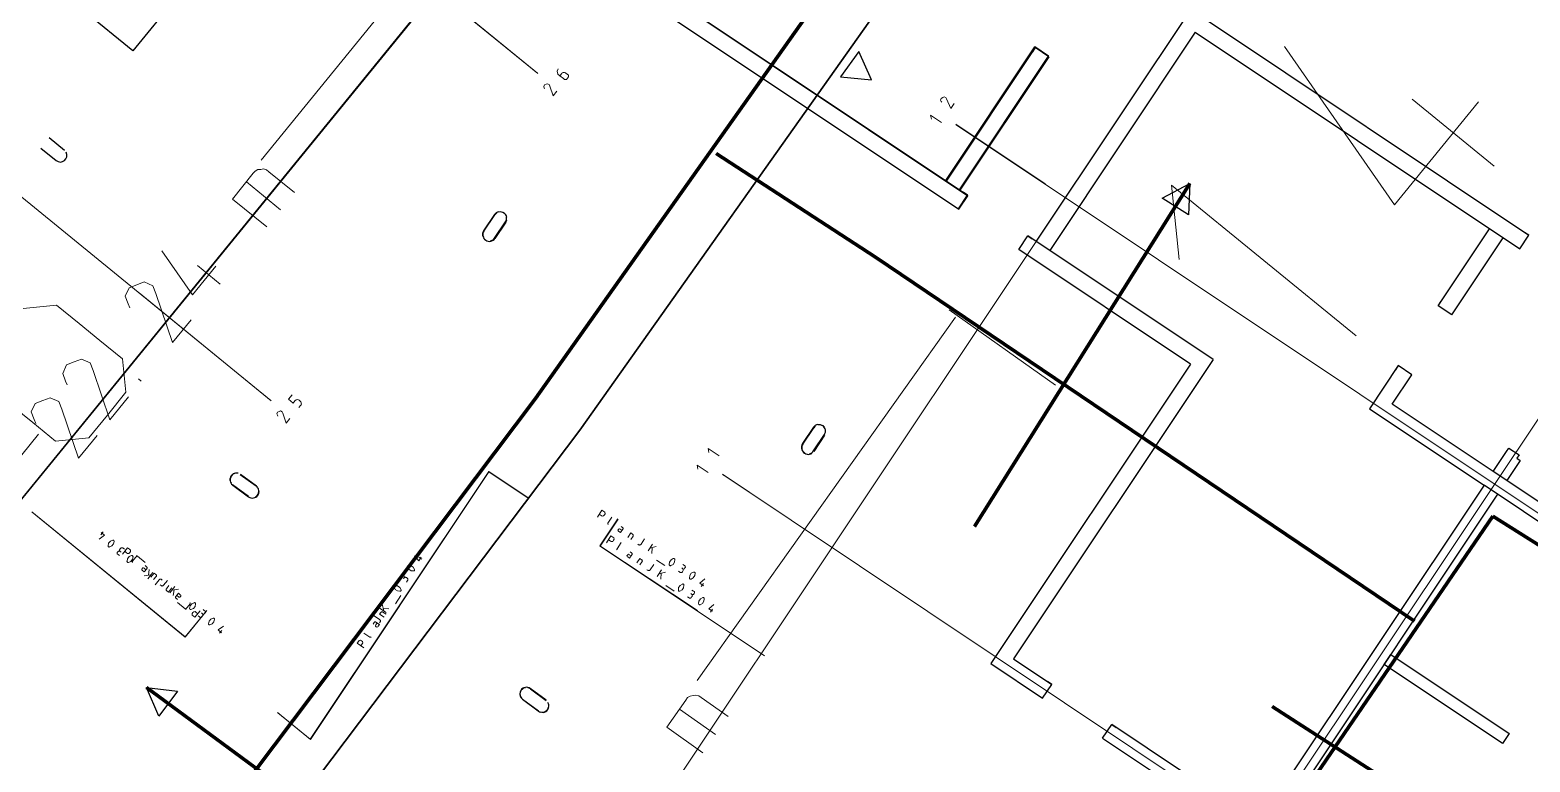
# Model space of a CAD drawing. Header units: metres. Extents: x 2680825 to 2680948, y 1252357 to 1252484.
# Drawn here: x 2680895.08 to 2680917.95, y 1252439.45 to 1252450.6 of the extents above; entities that cross this region are included whole.
import ezdxf

# ---------------------------------------------------------------- set-up
doc = ezdxf.new("R2010")
doc.units = ezdxf.units.M
doc.layers.add('0_BemassungAdo', color=5, linetype='Continuous', lineweight=0)
doc.layers.add('Bemaßung', color=7, linetype='Continuous', lineweight=13)
doc.layers.add('etappierung', color=7, linetype='Continuous')
doc.layers.add('geometrie', color=7, linetype='Continuous')
doc.layers.get('0_BemassungAdo').off()

# ---------------------------------------------------------------- blocks, each defined once
blk = doc.blocks.new('asdölkfasdiouhqreq')
at = {"layer": 'Bemaßung'}
for p, q in [((86.89, 51.083), (86.528, 51.445)), ((86.89, 50.637), (86.89, 51.083)), ((85.273, 50.637), (85.273, 50.233)), ((86.89, 50.233), (86.89, 50.637)), ((85.322, 50.246), (85.384, 50.353)), ((85.384, 50.353), (85.522, 50.39)), ((85.522, 50.39), (85.629, 50.329)), ((86.08, 50.247), (86.142, 50.354)), ((86.142, 50.354), (86.279, 50.391)), ((86.279, 50.391), (86.387, 50.33)), ((87.595, 50.249), (87.657, 50.357)), ((87.657, 50.357), (87.794, 50.394)), ((87.794, 50.394), (87.902, 50.332)), ((87.902, 50.332), (88.009, 50.27)), ((88.547, 50.363), (88.324, 49.577)), ((85.273, 50.233), (85.273, 49.786)), ((85.292, 50.19), (85.322, 50.246)), ((85.629, 50.329), (85.736, 50.267)), ((85.773, 50.13), (85.712, 50.022)), ((85.736, 50.267), (85.773, 50.13)), ((86.05, 50.191), (86.08, 50.247)), ((86.387, 50.33), (86.494, 50.268)), ((86.531, 50.131), (86.469, 50.023)), ((86.494, 50.268), (86.531, 50.131)), ((86.89, 49.786), (86.89, 50.233)), ((87.565, 50.193), (87.595, 50.249)), ((88.046, 50.133), (87.984, 50.025)), ((88.009, 50.27), (88.046, 50.133)), ((85.712, 50.022), (85.294, 49.348)), ((86.469, 50.023), (86.051, 49.349)), ((87.984, 50.025), (87.566, 49.351)), ((89.838, 50.028), (90.343, 50.029)), ((89.839, 49.354), (89.838, 50.028)), ((90.176, 49.355), (90.175, 50.028)), ((90.343, 50.029), (90.388, 50.029)), ((90.388, 50.029), (90.431, 50.011)), ((90.431, 50.011), (90.462, 49.979)), ((90.462, 49.979), (90.494, 49.948)), ((90.494, 49.948), (90.512, 49.905)), ((90.512, 49.905), (90.512, 49.86)), ((85.273, 49.786), (85.635, 49.425)), ((86.528, 49.425), (86.89, 49.786)), ((88.716, 49.802), (88.717, 49.353)), ((90.512, 49.86), (90.513, 49.355)), ((85.635, 49.425), (86.081, 49.425)), ((86.081, 49.425), (86.528, 49.425)), ((88.324, 49.577), (88.885, 49.578)), ((85.294, 49.348), (85.743, 49.349)), ((86.051, 49.349), (86.5, 49.35)), ((86.809, 49.35), (86.809, 49.406)), ((87.566, 49.351), (88.015, 49.352)), ((84.537, 48.328), (84.633, 48.3)), ((84.606, 48.348), (84.661, 48.348)), ((84.633, 48.3), (84.633, 48.369)), ((84.539, 48.152), (84.537, 48.147)), ((84.537, 48.147), (84.537, 48.142)), ((84.537, 48.142), (84.537, 48.137)), ((84.537, 48.137), (84.539, 48.131)), ((84.544, 48.156), (84.539, 48.152)), ((84.539, 48.131), (84.544, 48.128)), ((84.578, 48.174), (84.544, 48.156)), ((84.544, 48.128), (84.578, 48.11)), ((84.619, 48.174), (84.578, 48.174)), ((84.578, 48.11), (84.619, 48.11)), ((84.654, 48.156), (84.619, 48.174)), ((84.619, 48.11), (84.654, 48.128)), ((84.658, 48.152), (84.654, 48.156)), ((84.654, 48.128), (84.658, 48.131)), ((84.661, 48.147), (84.658, 48.152)), ((84.658, 48.131), (84.661, 48.137)), ((84.661, 48.142), (84.661, 48.147)), ((84.661, 48.137), (84.661, 48.142)), ((84.537, 47.971), (84.549, 47.984)), ((84.537, 47.956), (84.537, 47.971)), ((84.537, 47.929), (84.537, 47.956)), ((84.549, 47.984), (84.564, 47.984)), ((84.564, 47.984), (84.58, 47.984)), ((84.58, 47.984), (84.592, 47.971)), ((84.584, 47.906), (84.707, 47.906)), ((84.592, 47.971), (84.592, 47.956)), ((84.592, 47.963), (84.595, 47.97)), ((84.592, 47.956), (84.592, 47.963)), ((84.592, 47.942), (84.592, 47.956)), ((84.595, 47.97), (84.6, 47.976)), ((84.6, 47.976), (84.605, 47.981)), ((84.605, 47.981), (84.612, 47.984)), ((84.612, 47.984), (84.619, 47.984)), ((84.619, 47.984), (84.633, 47.984)), ((84.633, 47.984), (84.64, 47.984)), ((84.639, 47.871), (84.639, 47.906)), ((84.639, 47.852), (84.639, 47.871)), ((84.654, 47.837), (84.639, 47.852)), ((84.64, 47.984), (84.647, 47.981)), ((84.647, 47.981), (84.653, 47.976)), ((84.653, 47.976), (84.658, 47.97)), ((84.673, 47.837), (84.654, 47.837)), ((84.658, 47.97), (84.661, 47.963)), ((84.661, 47.963), (84.661, 47.956)), ((84.661, 47.956), (84.661, 47.929)), ((84.692, 47.837), (84.673, 47.837)), ((84.707, 47.852), (84.692, 47.837)), ((84.707, 47.906), (84.707, 47.871)), ((84.707, 47.871), (84.707, 47.852)), ((84.539, 47.781), (84.537, 47.776)), ((84.537, 47.776), (84.537, 47.77)), ((84.537, 47.77), (84.537, 47.765)), ((84.537, 47.765), (84.539, 47.76)), ((84.544, 47.784), (84.539, 47.781)), ((84.539, 47.76), (84.544, 47.756)), ((84.578, 47.802), (84.544, 47.784)), ((84.544, 47.756), (84.578, 47.738)), ((84.619, 47.802), (84.578, 47.802)), ((84.578, 47.738), (84.619, 47.738)), ((84.585, 47.713), (84.584, 47.71)), ((84.584, 47.71), (84.584, 47.706)), ((84.588, 47.716), (84.585, 47.713)), ((84.59, 47.718), (84.588, 47.716)), ((84.594, 47.72), (84.59, 47.718)), ((84.597, 47.72), (84.594, 47.72)), ((84.707, 47.72), (84.597, 47.72)), ((84.654, 47.784), (84.619, 47.802)), ((84.619, 47.738), (84.654, 47.756)), ((84.658, 47.781), (84.654, 47.784)), ((84.654, 47.756), (84.658, 47.76)), ((84.661, 47.776), (84.658, 47.781)), ((84.658, 47.76), (84.661, 47.765)), ((84.661, 47.77), (84.661, 47.776)), ((84.661, 47.765), (84.661, 47.77)), ((84.702, 47.557), (84.702, 47.708)), ((84.537, 47.44), (84.612, 47.371)), ((84.66, 47.371), (84.537, 47.371)), ((84.584, 47.525), (84.593, 47.534)), ((84.584, 47.513), (84.584, 47.525)), ((84.584, 47.479), (84.584, 47.513)), ((84.646, 47.479), (84.584, 47.479)), ((84.66, 47.44), (84.584, 47.397)), ((84.593, 47.534), (84.604, 47.534)), ((84.604, 47.534), (84.616, 47.534)), ((84.616, 47.534), (84.625, 47.525)), ((84.625, 47.525), (84.625, 47.513)), ((84.625, 47.513), (84.625, 47.479)), ((84.651, 47.479), (84.646, 47.479)), ((84.656, 47.481), (84.651, 47.479)), ((84.66, 47.485), (84.656, 47.481)), ((84.664, 47.489), (84.66, 47.485)), ((84.666, 47.494), (84.664, 47.489)), ((84.666, 47.527), (84.666, 47.5)), ((84.666, 47.5), (84.666, 47.494)), ((87.711, 47.401), (87.717, 47.413)), ((87.795, 47.368), (87.711, 47.234)), ((87.717, 47.413), (87.73, 47.434)), ((87.73, 47.434), (87.757, 47.441)), ((87.757, 47.441), (87.779, 47.429)), ((87.779, 47.429), (87.8, 47.417)), ((87.807, 47.389), (87.795, 47.368)), ((87.8, 47.417), (87.807, 47.389)), ((88.014, 47.435), (88.013, 47.345)), ((88.103, 47.435), (88.014, 47.435)), ((94.149, 47.399), (94.155, 47.41)), ((94.232, 47.365), (94.149, 47.231)), ((94.155, 47.41), (94.167, 47.431)), ((94.167, 47.431), (94.194, 47.439)), ((94.194, 47.439), (94.216, 47.426)), ((94.216, 47.426), (94.237, 47.414)), ((94.245, 47.387), (94.232, 47.365)), ((94.237, 47.414), (94.245, 47.387)), ((94.451, 47.384), (94.478, 47.421)), ((94.451, 47.343), (94.451, 47.384)), ((94.478, 47.421), (94.518, 47.432)), ((84.633, 47.226), (84.536, 47.226)), ((84.584, 47.348), (84.666, 47.348)), ((84.646, 47.293), (84.584, 47.293)), ((84.584, 47.162), (84.584, 47.148)), ((84.584, 47.148), (84.584, 47.141)), ((84.584, 47.141), (84.586, 47.134)), ((84.586, 47.134), (84.592, 47.129)), ((84.592, 47.129), (84.597, 47.124)), ((84.64, 47.226), (84.633, 47.226)), ((84.647, 47.223), (84.64, 47.226)), ((84.651, 47.293), (84.646, 47.293)), ((84.652, 47.218), (84.647, 47.223)), ((84.656, 47.295), (84.651, 47.293)), ((84.658, 47.213), (84.652, 47.218)), ((84.66, 47.299), (84.656, 47.295)), ((84.66, 47.206), (84.658, 47.213)), ((84.664, 47.303), (84.66, 47.299)), ((84.66, 47.199), (84.66, 47.206)), ((84.66, 47.185), (84.66, 47.199)), ((84.666, 47.308), (84.664, 47.303)), ((84.666, 47.348), (84.666, 47.314)), ((84.666, 47.314), (84.666, 47.308)), ((87.711, 47.234), (87.801, 47.234)), ((88.013, 47.345), (88.058, 47.345)), ((88.058, 47.233), (88.013, 47.234)), ((88.058, 47.345), (88.07, 47.345)), ((88.07, 47.233), (88.058, 47.233)), ((88.07, 47.345), (88.081, 47.341)), ((88.081, 47.238), (88.07, 47.233)), ((88.081, 47.341), (88.09, 47.332)), ((88.09, 47.247), (88.081, 47.238)), ((88.09, 47.332), (88.098, 47.324)), ((88.098, 47.255), (88.09, 47.247)), ((88.098, 47.324), (88.103, 47.312)), ((88.103, 47.266), (88.098, 47.255)), ((88.103, 47.312), (88.103, 47.301)), ((88.103, 47.301), (88.103, 47.278)), ((88.103, 47.278), (88.103, 47.266)), ((94.149, 47.231), (94.238, 47.231)), ((94.451, 47.343), (94.495, 47.343)), ((94.451, 47.276), (94.451, 47.343)), ((94.451, 47.251), (94.451, 47.276)), ((94.471, 47.231), (94.451, 47.251)), ((94.495, 47.231), (94.471, 47.231)), ((94.495, 47.343), (94.507, 47.343)), ((94.52, 47.231), (94.495, 47.231)), ((94.507, 47.343), (94.519, 47.338)), ((94.519, 47.338), (94.527, 47.33)), ((94.54, 47.251), (94.52, 47.231)), ((94.527, 47.33), (94.535, 47.321)), ((94.535, 47.321), (94.54, 47.31)), ((94.54, 47.31), (94.54, 47.298)), ((94.54, 47.298), (94.54, 47.276)), ((94.54, 47.276), (94.54, 47.251)), ((84.578, 47.039), (84.58, 47.044)), ((84.578, 47.034), (84.578, 47.039)), ((84.578, 46.999), (84.578, 47.034)), ((84.66, 46.999), (84.578, 46.999)), ((84.58, 47.044), (84.584, 47.048)), ((84.584, 47.048), (84.588, 47.052)), ((84.584, 46.976), (84.707, 46.976)), ((84.584, 46.907), (84.66, 46.95)), ((84.588, 47.052), (84.593, 47.054)), ((84.593, 47.054), (84.598, 47.054)), ((84.597, 47.124), (84.604, 47.121)), ((84.598, 47.054), (84.66, 47.054)), ((84.604, 47.121), (84.611, 47.121)), ((84.611, 47.121), (84.707, 47.121)), ((84.707, 46.907), (84.632, 46.976)), ((84.542, 46.79), (84.542, 46.639)), ((84.578, 46.853), (84.58, 46.859)), ((84.578, 46.848), (84.578, 46.853)), ((84.578, 46.82), (84.578, 46.848)), ((84.58, 46.859), (84.584, 46.862)), ((84.584, 46.862), (84.588, 46.866)), ((84.588, 46.866), (84.593, 46.868)), ((84.593, 46.868), (84.598, 46.868)), ((84.598, 46.868), (84.66, 46.868)), ((84.619, 46.834), (84.619, 46.868)), ((84.619, 46.823), (84.619, 46.834)), ((84.628, 46.813), (84.619, 46.823)), ((84.64, 46.813), (84.628, 46.813)), ((84.651, 46.813), (84.64, 46.813)), ((84.66, 46.823), (84.651, 46.813)), ((84.66, 46.868), (84.66, 46.834)), ((84.66, 46.834), (84.66, 46.823)), ((84.536, 46.628), (84.646, 46.627)), ((84.536, 46.495), (84.552, 46.51)), ((84.536, 46.476), (84.536, 46.495)), ((84.536, 46.442), (84.536, 46.476)), ((84.66, 46.442), (84.536, 46.442)), ((84.552, 46.51), (84.571, 46.51)), ((84.571, 46.51), (84.59, 46.51)), ((84.586, 46.588), (84.584, 46.582)), ((84.584, 46.582), (84.584, 46.577)), ((84.584, 46.577), (84.584, 46.572)), ((84.584, 46.572), (84.586, 46.567)), ((84.59, 46.591), (84.586, 46.588)), ((84.586, 46.567), (84.59, 46.563)), ((84.625, 46.609), (84.59, 46.591)), ((84.59, 46.563), (84.625, 46.545)), ((84.59, 46.51), (84.605, 46.495)), ((84.605, 46.495), (84.605, 46.476)), ((84.605, 46.476), (84.605, 46.442)), ((84.666, 46.609), (84.625, 46.609)), ((84.625, 46.545), (84.666, 46.545)), ((84.646, 46.627), (84.65, 46.627)), ((84.65, 46.627), (84.654, 46.629)), ((84.654, 46.629), (84.656, 46.631)), ((84.656, 46.631), (84.659, 46.634)), ((84.659, 46.634), (84.66, 46.638)), ((84.66, 46.638), (84.66, 46.641)), ((84.701, 46.591), (84.666, 46.609)), ((84.666, 46.545), (84.701, 46.563)), ((84.705, 46.588), (84.701, 46.591)), ((84.701, 46.563), (84.705, 46.567)), ((84.707, 46.582), (84.705, 46.588)), ((84.705, 46.567), (84.707, 46.572)), ((84.707, 46.577), (84.707, 46.582)), ((84.707, 46.572), (84.707, 46.577)), ((84.584, 46.391), (84.584, 46.419)), ((84.584, 46.384), (84.584, 46.391)), ((84.586, 46.377), (84.584, 46.384)), ((84.586, 46.216), (84.584, 46.211)), ((84.592, 46.372), (84.586, 46.377)), ((84.59, 46.219), (84.586, 46.216)), ((84.625, 46.237), (84.59, 46.219)), ((84.597, 46.367), (84.592, 46.372)), ((84.604, 46.364), (84.597, 46.367)), ((84.611, 46.364), (84.604, 46.364)), ((84.625, 46.364), (84.611, 46.364)), ((84.632, 46.364), (84.625, 46.364)), ((84.666, 46.237), (84.625, 46.237)), ((84.639, 46.367), (84.632, 46.364)), ((84.644, 46.372), (84.639, 46.367)), ((84.65, 46.377), (84.644, 46.372)), ((84.652, 46.384), (84.65, 46.377)), ((84.652, 46.405), (84.652, 46.391)), ((84.652, 46.376), (84.652, 46.391)), ((84.652, 46.391), (84.652, 46.384)), ((84.665, 46.364), (84.652, 46.376)), ((84.68, 46.364), (84.665, 46.364)), ((84.701, 46.219), (84.666, 46.237)), ((84.695, 46.364), (84.68, 46.364)), ((84.707, 46.376), (84.695, 46.364)), ((84.705, 46.216), (84.701, 46.219)), ((84.707, 46.211), (84.705, 46.216)), ((84.707, 46.419), (84.707, 46.391)), ((84.707, 46.391), (84.707, 46.376)), ((84.584, 46.211), (84.584, 46.205)), ((84.584, 46.205), (84.584, 46.2)), ((84.584, 46.2), (84.586, 46.195)), ((84.639, 45.999), (84.584, 45.999)), ((84.586, 46.195), (84.59, 46.192)), ((84.59, 46.192), (84.625, 46.173)), ((84.707, 46.019), (84.611, 46.047)), ((84.611, 46.047), (84.611, 45.978)), ((84.625, 46.173), (84.666, 46.173)), ((84.666, 46.173), (84.701, 46.192)), ((84.701, 46.192), (84.705, 46.195)), ((84.705, 46.195), (84.707, 46.2)), ((84.707, 46.205), (84.707, 46.211)), ((84.707, 46.2), (84.707, 46.205)), ((86.812, 44.383), (86.81, 44.378)), ((86.817, 44.386), (86.812, 44.383)), ((86.823, 44.386), (86.817, 44.386)), ((86.828, 44.387), (86.823, 44.386)), ((86.833, 44.385), (86.828, 44.387)), ((86.837, 44.381), (86.833, 44.385)), ((86.98, 44.401), (87.008, 44.404)), ((87.008, 44.404), (87.023, 44.406)), ((87.023, 44.406), (87.036, 44.394)), ((87.036, 44.394), (87.038, 44.379)), ((87.18, 44.414), (87.165, 44.378)), ((87.182, 44.418), (87.18, 44.414)), ((87.187, 44.421), (87.182, 44.418)), ((87.193, 44.422), (87.187, 44.421)), ((87.198, 44.422), (87.193, 44.422)), ((87.203, 44.42), (87.198, 44.422)), ((87.207, 44.416), (87.203, 44.42)), ((87.229, 44.384), (87.207, 44.416)), ((87.233, 44.343), (87.229, 44.384)), ((87.378, 44.44), (87.36, 44.341)), ((85.792, 44.275), (85.827, 44.278)), ((85.804, 44.151), (85.792, 44.275)), ((85.833, 44.209), (85.799, 44.206)), ((85.827, 44.278), (85.845, 44.28)), ((85.852, 44.211), (85.833, 44.209)), ((85.845, 44.28), (85.862, 44.266)), ((85.866, 44.228), (85.852, 44.211)), ((85.862, 44.266), (85.864, 44.247)), ((85.864, 44.247), (85.866, 44.228)), ((85.977, 44.292), (85.988, 44.183)), ((85.988, 44.183), (85.988, 44.179)), ((85.988, 44.179), (85.99, 44.176)), ((85.99, 44.176), (85.993, 44.173)), ((85.993, 44.173), (85.996, 44.171)), ((85.996, 44.171), (85.999, 44.17)), ((85.999, 44.17), (86.003, 44.17)), ((86.171, 44.219), (86.179, 44.229)), ((86.172, 44.207), (86.171, 44.219)), ((86.173, 44.196), (86.172, 44.207)), ((86.173, 44.27), (86.201, 44.272)), ((86.183, 44.188), (86.173, 44.196)), ((86.179, 44.229), (86.191, 44.23)), ((86.195, 44.189), (86.183, 44.188)), ((86.191, 44.23), (86.225, 44.233)), ((86.229, 44.192), (86.195, 44.189)), ((86.201, 44.272), (86.206, 44.273)), ((86.206, 44.273), (86.211, 44.271)), ((86.211, 44.271), (86.216, 44.268)), ((86.216, 44.268), (86.22, 44.264)), ((86.22, 44.264), (86.223, 44.259)), ((86.223, 44.259), (86.223, 44.254)), ((86.223, 44.254), (86.229, 44.192)), ((86.252, 44.207), (86.266, 44.208)), ((86.266, 44.208), (86.273, 44.209)), ((86.273, 44.209), (86.28, 44.213)), ((86.28, 44.213), (86.284, 44.218)), ((86.291, 44.238), (86.281, 44.334)), ((86.284, 44.218), (86.289, 44.224)), ((86.289, 44.224), (86.291, 44.231)), ((86.291, 44.231), (86.291, 44.238)), ((86.351, 44.287), (86.386, 44.29)), ((86.359, 44.205), (86.351, 44.287)), ((86.386, 44.29), (86.391, 44.291)), ((86.391, 44.291), (86.396, 44.289)), ((86.396, 44.289), (86.401, 44.285)), ((86.401, 44.285), (86.405, 44.282)), ((86.405, 44.282), (86.408, 44.277)), ((86.408, 44.277), (86.408, 44.271)), ((86.408, 44.271), (86.414, 44.21)), ((86.437, 44.225), (86.425, 44.348)), ((86.494, 44.355), (86.432, 44.273)), ((86.506, 44.231), (86.456, 44.304)), ((86.626, 44.201), (86.777, 44.216)), ((86.81, 44.378), (86.795, 44.342)), ((86.795, 44.342), (86.799, 44.301)), ((86.799, 44.301), (86.82, 44.269)), ((86.82, 44.269), (86.824, 44.265)), ((86.824, 44.265), (86.829, 44.262)), ((86.829, 44.262), (86.835, 44.263)), ((86.835, 44.263), (86.84, 44.263)), ((86.859, 44.348), (86.837, 44.381)), ((86.84, 44.263), (86.845, 44.267)), ((86.845, 44.267), (86.848, 44.271)), ((86.848, 44.271), (86.863, 44.307)), ((86.863, 44.307), (86.859, 44.348)), ((87.02, 44.281), (86.992, 44.278)), ((86.999, 44.348), (87.013, 44.349)), ((87.028, 44.351), (87.013, 44.349)), ((87.013, 44.349), (87.02, 44.35)), ((87.02, 44.35), (87.027, 44.348)), ((87.027, 44.281), (87.02, 44.281)), ((87.027, 44.348), (87.033, 44.343)), ((87.033, 44.285), (87.027, 44.281)), ((87.039, 44.364), (87.028, 44.351)), ((87.033, 44.343), (87.039, 44.338)), ((87.038, 44.291), (87.033, 44.285)), ((87.038, 44.379), (87.039, 44.364)), ((87.043, 44.296), (87.038, 44.291)), ((87.039, 44.338), (87.042, 44.332)), ((87.042, 44.332), (87.043, 44.324)), ((87.043, 44.324), (87.044, 44.311)), ((87.045, 44.303), (87.043, 44.296)), ((87.044, 44.311), (87.045, 44.303)), ((87.165, 44.378), (87.169, 44.336)), ((87.169, 44.336), (87.19, 44.304)), ((87.19, 44.304), (87.194, 44.3)), ((87.194, 44.3), (87.199, 44.298)), ((87.199, 44.298), (87.205, 44.298)), ((87.205, 44.298), (87.21, 44.299)), ((87.21, 44.299), (87.215, 44.302)), ((87.215, 44.302), (87.218, 44.307)), ((87.218, 44.307), (87.233, 44.343)), ((87.36, 44.341), (87.428, 44.348)), ((87.405, 44.373), (87.41, 44.318)), ((89.598, 42.65), (89.722, 42.662)), ((89.656, 42.621), (89.653, 42.656)), ((89.658, 42.602), (89.656, 42.621)), ((89.675, 42.589), (89.658, 42.602)), ((89.694, 42.59), (89.675, 42.589)), ((89.713, 42.592), (89.694, 42.59)), ((89.727, 42.609), (89.713, 42.592)), ((89.722, 42.662), (89.725, 42.628)), ((89.725, 42.628), (89.727, 42.609)), ((97.518, 42.535), (97.558, 42.584)), ((97.558, 42.584), (97.577, 42.383)), ((97.818, 42.575), (97.822, 42.587)), ((97.822, 42.587), (97.833, 42.609)), ((97.833, 42.609), (97.859, 42.619)), ((97.859, 42.619), (97.882, 42.609)), ((97.882, 42.609), (97.904, 42.599)), ((97.904, 42.599), (97.914, 42.572)), ((97.914, 42.572), (97.904, 42.55)), ((89.618, 42.459), (89.617, 42.455)), ((89.617, 42.455), (89.617, 42.452)), ((89.62, 42.462), (89.618, 42.459)), ((89.623, 42.465), (89.62, 42.462)), ((89.626, 42.466), (89.623, 42.465)), ((89.63, 42.467), (89.626, 42.466)), ((89.739, 42.477), (89.63, 42.467)), ((97.904, 42.55), (97.834, 42.408)), ((97.834, 42.408), (97.923, 42.417)), ((89.383, 42.297), (89.507, 42.309)), ((89.403, 42.105), (89.402, 42.102)), ((89.402, 42.102), (89.403, 42.098)), ((89.406, 42.108), (89.403, 42.105)), ((89.408, 42.111), (89.406, 42.108)), ((89.411, 42.113), (89.408, 42.111)), ((89.415, 42.113), (89.411, 42.113)), ((89.525, 42.124), (89.415, 42.113)), ((89.442, 42.268), (89.438, 42.302)), ((89.443, 42.249), (89.442, 42.268)), ((89.46, 42.235), (89.443, 42.249)), ((89.479, 42.237), (89.46, 42.235)), ((89.498, 42.239), (89.479, 42.237)), ((89.512, 42.256), (89.498, 42.239)), ((89.507, 42.309), (89.51, 42.275)), ((89.51, 42.275), (89.512, 42.256)), ((89.635, 42.271), (89.643, 42.281)), ((89.636, 42.26), (89.635, 42.271)), ((89.639, 42.225), (89.636, 42.26)), ((89.701, 42.231), (89.639, 42.225)), ((89.643, 42.281), (89.654, 42.282)), ((89.651, 42.095), (89.734, 42.103)), ((89.654, 42.282), (89.666, 42.283)), ((89.666, 42.283), (89.676, 42.275)), ((89.676, 42.275), (89.677, 42.264)), ((89.677, 42.264), (89.68, 42.229)), ((89.706, 42.232), (89.701, 42.231)), ((89.711, 42.235), (89.706, 42.232)), ((89.715, 42.239), (89.711, 42.235)), ((89.718, 42.243), (89.715, 42.239)), ((89.717, 42.281), (89.719, 42.254)), ((89.72, 42.248), (89.718, 42.243)), ((89.719, 42.254), (89.72, 42.248)), ((89.734, 42.103), (89.737, 42.069)), ((89.42, 41.918), (89.428, 41.928)), ((89.421, 41.906), (89.42, 41.918)), ((89.424, 41.872), (89.421, 41.906)), ((89.486, 41.878), (89.424, 41.872)), ((89.428, 41.928), (89.44, 41.929)), ((89.44, 41.929), (89.451, 41.93)), ((89.451, 41.93), (89.461, 41.922)), ((89.461, 41.922), (89.462, 41.91)), ((89.462, 41.91), (89.465, 41.876)), ((89.491, 41.879), (89.486, 41.878)), ((89.496, 41.881), (89.491, 41.879)), ((89.5, 41.885), (89.496, 41.881)), ((89.503, 41.89), (89.5, 41.885)), ((89.502, 41.928), (89.505, 41.901)), ((89.505, 41.895), (89.503, 41.89)), ((89.505, 41.901), (89.505, 41.895)), ((89.718, 42.046), (89.657, 42.04)), ((89.669, 41.91), (89.67, 41.897)), ((89.67, 41.897), (89.671, 41.889)), ((89.671, 41.889), (89.675, 41.883)), ((89.675, 41.883), (89.68, 41.878)), ((89.68, 41.878), (89.686, 41.873)), ((89.686, 41.873), (89.693, 41.871)), ((89.693, 41.871), (89.7, 41.872)), ((89.7, 41.872), (89.796, 41.881)), ((89.724, 42.047), (89.718, 42.046)), ((89.729, 42.05), (89.724, 42.047)), ((89.732, 42.054), (89.729, 42.05)), ((89.736, 42.058), (89.732, 42.054)), ((89.737, 42.063), (89.736, 42.058)), ((89.737, 42.069), (89.737, 42.063)), ((91.135, 41.923), (91.176, 41.972)), ((91.176, 41.972), (91.195, 41.771)), ((91.436, 41.952), (91.476, 42.001)), ((91.476, 42.001), (91.495, 41.8)), ((89.437, 41.742), (89.519, 41.75)), ((89.504, 41.693), (89.442, 41.687)), ((89.509, 41.694), (89.504, 41.693)), ((89.514, 41.696), (89.509, 41.694)), ((89.518, 41.7), (89.514, 41.696)), ((89.521, 41.705), (89.518, 41.7)), ((89.519, 41.75), (89.522, 41.716)), ((89.523, 41.71), (89.521, 41.705)), ((89.522, 41.716), (89.523, 41.71)), ((89.687, 41.725), (89.81, 41.737)), ((89.693, 41.657), (89.766, 41.707)), ((89.817, 41.669), (89.735, 41.73)), ((89.455, 41.557), (89.456, 41.543)), ((89.456, 41.543), (89.457, 41.536)), ((89.457, 41.536), (89.46, 41.529)), ((89.46, 41.529), (89.466, 41.525)), ((89.466, 41.525), (89.472, 41.52)), ((89.472, 41.52), (89.479, 41.518)), ((89.479, 41.518), (89.486, 41.518)), ((89.486, 41.518), (89.582, 41.528)), ((89.663, 41.536), (89.678, 41.386)), ((89.449, 41.183), (89.464, 41.032)), ((89.473, 41.372), (89.596, 41.384)), ((89.479, 41.303), (89.551, 41.353)), ((89.602, 41.315), (89.52, 41.376)), ((89.727, 41.339), (89.724, 41.333)), ((89.724, 41.333), (89.725, 41.328)), ((89.725, 41.328), (89.725, 41.322)), ((89.725, 41.322), (89.729, 41.318)), ((89.731, 41.342), (89.727, 41.339)), ((89.729, 41.318), (89.733, 41.315)), ((89.763, 41.364), (89.731, 41.342)), ((89.733, 41.315), (89.769, 41.3)), ((89.804, 41.368), (89.763, 41.364)), ((89.769, 41.3), (89.81, 41.304)), ((89.84, 41.353), (89.804, 41.368)), ((89.81, 41.304), (89.843, 41.325)), ((89.845, 41.35), (89.84, 41.353)), ((89.843, 41.325), (89.847, 41.329)), ((89.848, 41.345), (89.845, 41.35)), ((89.847, 41.329), (89.849, 41.334)), ((89.848, 41.34), (89.848, 41.345)), ((89.849, 41.334), (89.848, 41.34)), ((89.863, 41.182), (89.866, 41.155)), ((89.512, 40.985), (89.51, 40.98)), ((89.51, 40.98), (89.511, 40.974)), ((89.511, 40.974), (89.511, 40.969)), ((89.511, 40.969), (89.514, 40.964)), ((89.516, 40.989), (89.512, 40.985)), ((89.514, 40.964), (89.519, 40.961)), ((89.549, 41.01), (89.516, 40.989)), ((89.519, 40.961), (89.555, 40.946)), ((89.59, 41.014), (89.549, 41.01)), ((89.626, 40.999), (89.59, 41.014)), ((89.596, 40.95), (89.629, 40.972)), ((89.631, 40.997), (89.626, 40.999)), ((89.629, 40.972), (89.633, 40.976)), ((89.634, 40.992), (89.631, 40.997)), ((89.633, 40.976), (89.635, 40.981)), ((89.634, 40.986), (89.634, 40.992)), ((89.635, 40.981), (89.634, 40.986)), ((89.743, 41.143), (89.74, 41.17)), ((89.743, 41.136), (89.743, 41.143)), ((89.747, 41.129), (89.743, 41.136)), ((89.753, 41.124), (89.747, 41.129)), ((89.758, 41.12), (89.753, 41.124)), ((89.765, 41.117), (89.758, 41.12)), ((89.762, 40.968), (89.76, 40.963)), ((89.76, 40.963), (89.76, 40.958)), ((89.76, 40.958), (89.761, 40.952)), ((89.761, 40.952), (89.764, 40.948)), ((89.766, 40.972), (89.762, 40.968)), ((89.773, 41.118), (89.765, 41.117)), ((89.798, 40.994), (89.766, 40.972)), ((89.786, 41.119), (89.773, 41.118)), ((89.794, 41.12), (89.786, 41.119)), ((89.8, 41.124), (89.794, 41.12)), ((89.84, 40.998), (89.798, 40.994)), ((89.805, 41.129), (89.8, 41.124)), ((89.81, 41.135), (89.805, 41.129)), ((89.81, 41.163), (89.811, 41.149)), ((89.812, 41.142), (89.81, 41.135)), ((89.813, 41.134), (89.811, 41.149)), ((89.811, 41.149), (89.812, 41.142)), ((89.826, 41.123), (89.813, 41.134)), ((89.841, 41.125), (89.826, 41.123)), ((89.876, 40.983), (89.84, 40.998)), ((89.856, 41.126), (89.841, 41.125)), ((89.846, 40.934), (89.878, 40.955)), ((89.868, 41.139), (89.856, 41.126)), ((89.866, 41.155), (89.868, 41.139)), ((89.88, 40.98), (89.876, 40.983)), ((89.878, 40.955), (89.882, 40.959)), ((89.883, 40.975), (89.88, 40.98)), ((89.882, 40.959), (89.884, 40.964)), ((89.884, 40.97), (89.883, 40.975)), ((89.884, 40.964), (89.884, 40.97)), ((89.529, 40.789), (89.526, 40.817)), ((89.529, 40.782), (89.529, 40.789)), ((89.533, 40.775), (89.529, 40.782)), ((89.538, 40.771), (89.533, 40.775)), ((89.544, 40.766), (89.538, 40.771)), ((89.551, 40.764), (89.544, 40.766)), ((89.559, 40.765), (89.551, 40.764)), ((89.555, 40.946), (89.596, 40.95)), ((89.572, 40.766), (89.559, 40.765)), ((89.58, 40.767), (89.572, 40.766)), ((89.586, 40.77), (89.58, 40.767)), ((89.591, 40.776), (89.586, 40.77)), ((89.596, 40.782), (89.591, 40.776)), ((89.596, 40.81), (89.597, 40.796)), ((89.598, 40.789), (89.596, 40.782)), ((89.599, 40.781), (89.597, 40.796)), ((89.597, 40.796), (89.598, 40.789)), ((89.612, 40.77), (89.599, 40.781)), ((89.627, 40.771), (89.612, 40.77)), ((89.642, 40.773), (89.627, 40.771)), ((89.653, 40.786), (89.642, 40.773)), ((89.649, 40.829), (89.652, 40.801)), ((89.652, 40.801), (89.653, 40.786)), ((89.764, 40.948), (89.769, 40.945)), ((89.769, 40.945), (89.805, 40.93)), ((89.835, 40.757), (89.78, 40.752)), ((89.902, 40.785), (89.803, 40.803)), ((89.803, 40.803), (89.81, 40.734)), ((89.805, 40.93), (89.846, 40.934)), ((89.548, 40.615), (89.546, 40.61)), ((89.546, 40.61), (89.546, 40.604)), ((89.546, 40.604), (89.547, 40.599)), ((89.547, 40.599), (89.55, 40.594)), ((89.552, 40.619), (89.548, 40.615)), ((89.55, 40.594), (89.555, 40.591)), ((89.584, 40.64), (89.552, 40.619)), ((89.555, 40.591), (89.591, 40.576)), ((89.626, 40.644), (89.584, 40.64)), ((89.591, 40.576), (89.632, 40.58)), ((89.662, 40.629), (89.626, 40.644)), ((89.632, 40.58), (89.664, 40.602)), ((89.666, 40.627), (89.662, 40.629)), ((89.664, 40.602), (89.668, 40.606)), ((89.669, 40.622), (89.666, 40.627)), ((89.668, 40.606), (89.67, 40.611)), ((89.67, 40.616), (89.669, 40.622)), ((89.67, 40.611), (89.67, 40.616)), ((89.621, 40.404), (89.566, 40.399)), ((89.688, 40.431), (89.589, 40.449)), ((89.589, 40.449), (89.596, 40.381)), ((87.786, 39.807), (88.29, 39.841)), ((87.831, 39.135), (87.786, 39.807)), ((88.167, 39.158), (88.122, 39.83)), ((88.29, 39.841), (88.335, 39.844)), ((88.335, 39.844), (88.379, 39.829)), ((88.379, 39.829), (88.412, 39.799)), ((88.412, 39.799), (88.446, 39.77)), ((88.446, 39.77), (88.466, 39.728)), ((88.466, 39.728), (88.469, 39.684)), ((88.469, 39.684), (88.503, 39.18)), ((98.247, 38.256), (99.055, 39.064)), ((99.055, 39.064), (99.055, 35.428)), ((101.782, 39.064), (100.974, 36.236)), ((102.388, 37.044), (102.388, 35.428)), ((100.974, 36.236), (102.995, 36.236))]:
    blk.add_line(p, q, dxfattribs=at)
at = {"layer": 'Bemaßung', "color": 1, "lineweight": 18}
for p, q in [((76.799, 50.041), (85.193, 50.053)), ((98.967, 50.072), (90.574, 50.06)), ((95.413, 40.346), (88.63, 39.895)), ((95.571, 38.506), (95.439, 40.489))]:
    blk.add_line(p, q, dxfattribs=at)
at = {"layer": 'etappierung', "color": 5, "lineweight": 9}
for p, q in [((94.267, 78.749), (94.267, 47.633)), ((87.829, 68.984), (87.829, 47.633)), ((94.266, 47.625), (94.268, 50.844)), ((87.829, 47.628), (87.83, 50.227)), ((14.173, 49.633), (109.824, 49.633)), ((108.979, 49.618), (81.597, 49.629)), ((97.693, 42.174), (97.692, 42.188)), ((97.692, 42.188), (100.48, 13.105)), ((97.696, 42.183), (97.694, 42.197)), ((97.694, 42.197), (97.851, 40.567)), ((91.311, 41.562), (91.309, 41.576)), ((91.309, 41.576), (94.098, 12.493)), ((91.313, 41.569), (91.312, 41.583)), ((91.312, 41.583), (91.41, 40.567)), ((106.986, 41.071), (10.211, 31.792)), ((107.738, 33.236), (10.962, 23.957))]:
    blk.add_line(p, q, dxfattribs=at)
at = {"layer": 'etappierung', "color": 5, "lineweight": 0}
for p, q in [((84.208, 46.364), (84.209, 49.38)), ((84.209, 49.384), (84.209, 46.368)), ((84.731, 46.364), (84.208, 46.364)), ((84.209, 46.368), (84.732, 46.368)), ((84.207, 44.529), (84.207, 44.544)), ((84.207, 44.544), (84.207, 43.9)), ((84.209, 43.904), (84.209, 44.548)), ((84.209, 44.548), (84.209, 44.533)), ((84.207, 43.9), (89.089, 44.368)), ((89.09, 44.374), (84.209, 43.904)), ((89.09, 44.354), (89.089, 44.368)), ((89.089, 44.368), (89.158, 43.65)), ((89.159, 43.656), (89.09, 44.374)), ((89.09, 44.374), (89.092, 44.36)), ((89.283, 42.338), (89.772, 42.385)), ((89.571, 39.336), (89.283, 42.338)), ((89.286, 42.344), (89.775, 42.391)), ((89.286, 42.344), (89.457, 40.567)), ((89.772, 42.385), (89.759, 42.384)), ((89.775, 42.391), (89.761, 42.39))]:
    blk.add_line(p, q, dxfattribs=at)
at = {"layer": 'etappierung'}
for p, q in [((83.02, 45.914), (83.237, 46.338)), ((83.237, 46.338), (83.496, 45.938)), ((83.496, 45.938), (83.02, 45.914)), ((97.617, 44.046), (97.142, 44.015)), ((97.142, 44.015), (97.406, 43.619)), ((97.406, 43.619), (97.617, 44.046)), ((98.811, 39.047), (99.25, 38.862)), ((98.869, 38.575), (98.811, 39.047)), ((99.25, 38.862), (98.869, 38.575))]:
    blk.add_line(p, q, dxfattribs=at)
at = {"layer": 'etappierung', "color": 5, "lineweight": 211}
for p, q in [((83.4, 43.149), (83.237, 46.338)), ((93.122, 38.104), (99.25, 38.862)), ((93.866, 32.849), (94.217, 29.749))]:
    blk.add_line(p, q, dxfattribs=at)
at = {"layer": 'etappierung', "color": 5, "lineweight": 120}
for p, q in [((102.922, 45.371), (90.405, 44.524)), ((95.348, 41.868), (95.038, 44.75)), ((90.405, 44.524), (55.896, 43.203)), ((96.245, 31.986), (95.348, 41.868)), ((92.643, 31.602), (98.241, 32.075)), ((98.241, 32.075), (98.516, 29.833))]:
    blk.add_line(p, q, dxfattribs=at)
at = {"layer": 'etappierung', "color": 5, "lineweight": 35}
for p, q in [((102.975, 44.542), (90.458, 43.695)), ((90.458, 43.695), (30.468, 41.445))]:
    blk.add_line(p, q, dxfattribs=at)
at = {"layer": 'geometrie', "color": 7}
for p, q in [((90.628, 52.631), (90.628, 53.581)), ((88.594, 52.781), (88.594, 52.481)), ((88.794, 52.481), (88.794, 52.781)), ((97.895, 52.631), (90.628, 52.631)), ((95.635, 52.631), (96.721, 41.351)), ((95.887, 52.631), (96.97, 41.375)), ((95.794, 50.991), (96.719, 41.342)), ((96.042, 51.015), (96.967, 41.365)), ((86.462, 47.268), (86.477, 46.968)), ((86.477, 46.973), (86.463, 47.273)), ((86.662, 47.282), (86.677, 46.983)), ((86.677, 46.978), (86.662, 47.277)), ((91.883, 46.745), (92.181, 46.773)), ((92.182, 46.781), (91.884, 46.752)), ((91.902, 46.553), (92.201, 46.582)), ((92.2, 46.574), (91.902, 46.546)), ((99.366, 41.997), (96.929, 41.763)), ((96.932, 41.773), (99.37, 42.007)), ((99.366, 41.997), (99.287, 41.99)), ((99.37, 42.007), (99.29, 42)), ((99.39, 41.748), (99.366, 41.997)), ((99.394, 41.759), (99.37, 42.007)), ((86.738, 41.477), (86.724, 41.776)), ((86.727, 41.781), (86.741, 41.482)), ((86.924, 41.786), (86.938, 41.486)), ((86.94, 41.491), (86.926, 41.791)), ((99.39, 41.748), (96.953, 41.515)), ((96.956, 41.524), (99.394, 41.759)), ((96.967, 41.365), (96.96, 41.445)), ((96.97, 41.375), (96.963, 41.454)), ((96.719, 41.342), (96.967, 41.365)), ((96.721, 41.351), (96.97, 41.375)), ((92.441, 40.924), (92.739, 40.953)), ((92.743, 40.96), (92.444, 40.932)), ((92.758, 40.754), (92.46, 40.725)), ((92.463, 40.733), (92.761, 40.761)), ((104.797, 40.861), (97.086, 40.122)), ((96.824, 40.247), (97.072, 40.271)), ((97.396, 36.888), (97.072, 40.271)), ((97.072, 40.271), (97.08, 40.191)), ((101.339, 40.278), (101.907, 34.353)), ((97.124, 37.113), (96.824, 40.247)), ((101.09, 40.255), (97.11, 39.873)), ((101.09, 40.255), (101.658, 34.329)), ((97.124, 37.113), (91.662, 36.589)), ((97.396, 36.888), (91.934, 36.364)), ((91.662, 36.589), (91.753, 35.644)), ((91.934, 36.364), (92.001, 35.668)), ((92.001, 35.668), (91.993, 35.747)), ((91.753, 35.644), (92.001, 35.668)), ((100.202, 34.747), (101.605, 34.882)), ((91.858, 34.55), (92.106, 34.573)), ((91.858, 34.55), (92.139, 31.614)), ((92.387, 31.638), (92.106, 34.573)), ((92.106, 34.573), (92.114, 34.494)), ((99.108, 34.642), (98.322, 34.567)), ((98.322, 34.567), (98.522, 32.478)), ((99.108, 34.642), (99.028, 34.635)), ((99.132, 34.394), (99.108, 34.642)), ((100.202, 34.747), (100.282, 34.755)), ((100.226, 34.499), (100.202, 34.747)), ((100.226, 34.499), (101.629, 34.633)), ((98.595, 34.342), (99.132, 34.394)), ((98.771, 32.501), (98.595, 34.342)), ((101.658, 34.329), (101.907, 34.353)), ((101.907, 34.353), (101.9, 34.433)), ((98.771, 32.501), (99.139, 32.537)), ((98.795, 32.253), (98.771, 32.501)), ((99.049, 29.603), (98.771, 32.501)), ((99.139, 32.537), (99.199, 32.542)), ((99.199, 32.542), (99.217, 32.353)), ((98.522, 32.478), (92.364, 31.887)), ((98.8, 29.579), (98.522, 32.478)), ((99.163, 32.288), (98.795, 32.253)), ((99.217, 32.353), (99.157, 32.348)), ((99.157, 32.348), (99.163, 32.288)), ((98.546, 32.229), (92.387, 31.638)), ((95.442, 31.931), (95.621, 31.948)), ((95.649, 29.772), (95.442, 31.931)), ((95.621, 31.948), (95.828, 29.789)), ((95.828, 29.789), (95.649, 29.772)), ((95.826, 29.809), (95.828, 29.789))]:
    blk.add_line(p, q, dxfattribs=at)
for centre, radius, start, end in [((88.694, 52.482), 0.1, 180.4266, 337.6897), ((86.56, 47.275), 0.0965, 115.0715, 138.2668), ((86.563, 47.277), 0.1, 115.6286, 137.855), ((86.562, 47.27), 0.102, 92.7755, 115.0323), ((86.563, 47.273), 0.104, 92.9931, 114.774), ((86.563, 47.28), 0.0973, 69.9586, 92.8741), ((86.562, 47.275), 0.0974, 69.894, 92.8006), ((86.56, 47.271), 0.107, 48.7591, 70.0332), ((86.565, 47.276), 0.0955, 47.4329, 71.1939), ((86.563, 47.277), 0.1, 160.2739, 182.7169), ((86.569, 47.268), 0.108, 138.735, 159.4899), ((86.556, 47.272), 0.108, 25.9965, 46.6823), ((86.577, 46.973), 0.1, 182.7707, 205.1985), ((86.569, 46.967), 0.0905, 204.1606, 229.0763), ((86.577, 46.973), 0.1, 227.5582, 249.7922), ((86.58, 46.974), 0.0955, 294.2378, 317.9871), ((86.578, 46.97), 0.0966, 295.0851, 318.2533), ((86.578, 46.973), 0.0987, 316.7683, 339.7782), ((86.577, 46.978), 0.1, 340.2739, 2.7169), ((86.577, 46.975), 0.0973, 249.9586, 272.8741), ((86.576, 46.974), 0.101, 250.3641, 272.8633), ((86.577, 46.971), 0.0984, 272.7175, 295.3825), ((86.577, 46.975), 0.0973, 272.6717, 295.6081), ((91.892, 46.645), 0.0998, 162.4767, 185.0399), ((91.892, 46.645), 0.0998, 162.4767, 185.0399), ((91.894, 46.653), 0.101, 163.5362, 185.8445), ((91.894, 46.653), 0.101, 163.5362, 185.8445), ((91.892, 46.646), 0.0988, 140.3877, 163.1391), ((91.892, 46.646), 0.0988, 140.3877, 163.1391), ((91.892, 46.646), 0.0997, 117.9166, 140.488), ((91.892, 46.646), 0.0997, 117.9166, 140.488), ((91.895, 46.649), 0.104, 118.2897, 140.0212), ((91.895, 46.649), 0.104, 118.2897, 140.0212), ((91.893, 46.653), 0.0996, 95.3641, 118.0344), ((91.893, 46.653), 0.0996, 95.3641, 118.0344), ((91.891, 46.65), 0.0957, 94.9831, 118.4867), ((91.891, 46.65), 0.0957, 94.9831, 118.4867), ((92.191, 46.678), 0.0957, 72.4671, 95.9707), ((92.191, 46.678), 0.0957, 72.4671, 95.9707), ((92.192, 46.685), 0.0962, 72.5572, 95.5937), ((92.192, 46.685), 0.0962, 72.5572, 95.5937), ((92.193, 46.683), 0.0976, 50.4343, 73.6067), ((92.193, 46.683), 0.0976, 50.4343, 73.6067), ((92.191, 46.675), 0.0988, 27.8147, 50.5661), ((92.191, 46.675), 0.0988, 27.8147, 50.5661), ((92.191, 46.673), 0.0998, 5.9139, 28.4771), ((92.191, 46.673), 0.0998, 5.9139, 28.4771), ((92.191, 46.675), 0.0998, 342.4777, 5.0432), ((92.191, 46.675), 0.0998, 342.4777, 5.0432), ((92.203, 46.681), 0.0888, 340.9426, 6.3302), ((92.203, 46.681), 0.0888, 340.9426, 6.3302), ((91.892, 46.646), 0.0998, 185.9106, 208.4761), ((91.892, 46.646), 0.0998, 185.9106, 208.4761), ((91.892, 46.645), 0.0988, 207.8147, 230.5661), ((91.892, 46.645), 0.0988, 207.8147, 230.5661), ((91.892, 46.645), 0.0997, 230.4658, 253.0372), ((91.892, 46.645), 0.0997, 230.4658, 253.0372), ((91.895, 46.654), 0.102, 230.5497, 252.2978), ((91.895, 46.654), 0.102, 230.5497, 252.2978), ((91.892, 46.641), 0.0957, 252.4671, 275.9707), ((91.892, 46.641), 0.0957, 252.4671, 275.9707), ((91.893, 46.655), 0.103, 253.2917, 275.2871), ((91.893, 46.655), 0.103, 253.2917, 275.2871), ((92.192, 46.67), 0.0957, 274.9831, 298.4867), ((92.192, 46.67), 0.0957, 274.9831, 298.4867), ((92.192, 46.681), 0.0996, 275.3641, 298.0344), ((92.192, 46.681), 0.0996, 275.3641, 298.0344), ((92.189, 46.684), 0.104, 298.2897, 320.0212), ((92.189, 46.684), 0.104, 298.2897, 320.0212), ((92.192, 46.673), 0.0988, 320.3877, 343.1391), ((92.192, 46.673), 0.0988, 320.3877, 343.1391), ((86.827, 41.775), 0.107, 115.5452, 136.797), ((86.826, 41.788), 0.0986, 92.8255, 137.9277), ((86.824, 41.781), 0.1, 92.9168, 115.2043), ((86.823, 41.775), 0.106, 70.8544, 92.3323), ((86.826, 41.785), 0.102, 70.3993, 92.7467), ((86.823, 41.781), 0.101, 47.5491, 69.75), ((86.827, 41.788), 0.0976, 47.2915, 70.233), ((86.827, 41.786), 0.1, 160.2972, 182.6936), ((86.831, 41.777), 0.108, 138.7157, 159.4336), ((86.819, 41.791), 0.0915, 136.3543, 161.2041), ((86.837, 41.794), 0.0867, 23.365, 49.3138), ((86.823, 41.781), 0.1, 2.7833, 25.1796), ((86.828, 41.785), 0.0988, 3.5442, 26.373), ((86.838, 41.482), 0.1, 182.7833, 205.1796), ((86.83, 41.479), 0.0871, 203.503, 229.3017), ((86.839, 41.483), 0.0964, 227.1564, 250.3682), ((86.833, 41.489), 0.108, 295.6793, 316.6628), ((86.831, 41.485), 0.108, 318.701, 339.5742), ((86.839, 41.482), 0.101, 227.5491, 249.75), ((86.838, 41.486), 0.104, 250.7982, 272.5924), ((86.841, 41.49), 0.104, 250.6298, 272.5162), ((86.838, 41.48), 0.0986, 272.6508, 295.2588), ((86.841, 41.485), 0.0986, 272.8255, 295.4543), ((92.749, 40.857), 0.0964, 72.6118, 95.93), ((92.749, 40.857), 0.0964, 72.6118, 95.93), ((92.752, 40.863), 0.0975, 72.8216, 95.5432), ((92.752, 40.863), 0.0975, 72.8216, 95.5432), ((92.754, 40.864), 0.0966, 50.2119, 73.6431), ((92.754, 40.864), 0.0966, 50.2119, 73.6431), ((92.45, 40.824), 0.1, 162.4963, 185.0503), ((92.45, 40.824), 0.1, 162.4963, 185.0503), ((92.45, 40.825), 0.0996, 185.9047, 208.4992), ((92.45, 40.825), 0.0996, 185.9047, 208.4992), ((92.454, 40.833), 0.101, 163.5362, 185.8445), ((92.454, 40.833), 0.101, 163.5362, 185.8445), ((92.449, 40.826), 0.0982, 140.2894, 163.1667), ((92.449, 40.826), 0.0982, 140.2894, 163.1667), ((92.471, 40.822), 0.12, 141.9834, 160.8294), ((92.471, 40.822), 0.12, 141.9834, 160.8294), ((92.45, 40.824), 0.0992, 207.833, 230.5008), ((92.45, 40.824), 0.0992, 207.833, 230.5008), ((92.451, 40.825), 0.0998, 117.9762, 140.534), ((92.451, 40.825), 0.0998, 117.9762, 140.534), ((92.457, 40.827), 0.106, 118.5338, 139.7771), ((92.457, 40.827), 0.106, 118.5338, 139.7771), ((92.451, 40.826), 0.101, 230.6274, 252.9461), ((92.451, 40.826), 0.101, 230.6274, 252.9461), ((92.452, 40.829), 0.0966, 230.2119, 253.6431), ((92.452, 40.829), 0.0966, 230.2119, 253.6431), ((92.45, 40.828), 0.0964, 95.0238, 118.3419), ((92.45, 40.828), 0.0964, 95.0238, 118.3419), ((92.454, 40.83), 0.102, 95.6645, 117.734), ((92.454, 40.83), 0.102, 95.6645, 117.734), ((92.453, 40.828), 0.0962, 252.6627, 275.702), ((92.453, 40.828), 0.0962, 252.6627, 275.702), ((92.751, 40.863), 0.102, 275.6645, 297.734), ((92.751, 40.863), 0.102, 275.6645, 297.734), ((92.749, 40.865), 0.105, 298.4117, 319.8992), ((92.749, 40.865), 0.105, 298.4117, 319.8992), ((92.75, 40.855), 0.0982, 27.7871, 50.6644), ((92.75, 40.855), 0.0982, 27.7871, 50.6644), ((92.749, 40.853), 0.0992, 320.453, 343.1208), ((92.749, 40.853), 0.0992, 320.453, 343.1208), ((92.749, 40.853), 0.1, 5.9035, 28.4575), ((92.749, 40.853), 0.1, 5.9035, 28.4575), ((92.749, 40.854), 0.0996, 342.4546, 5.0491), ((92.749, 40.854), 0.0996, 342.4546, 5.0491), ((92.763, 40.861), 0.0888, 340.9426, 6.3302), ((92.763, 40.861), 0.0888, 340.9426, 6.3302)]:
    blk.add_arc(centre, radius, start, end, dxfattribs=at)
blk = doc.blocks.new('A$Cbb9cbaab')
blk.add_blockref('asdölkfasdiouhqreq', (-9.862, -4.002))

msp = doc.modelspace()

# ---------------------------------------------------------------- block references
at = {"layer": '0_BemassungAdo', "rotation": 50.80316544729117}
msp.add_blockref('A$Cbb9cbaab', (2680883.288, 1252356.959), dxfattribs=at)

doc.saveas('drawing.dxf')
